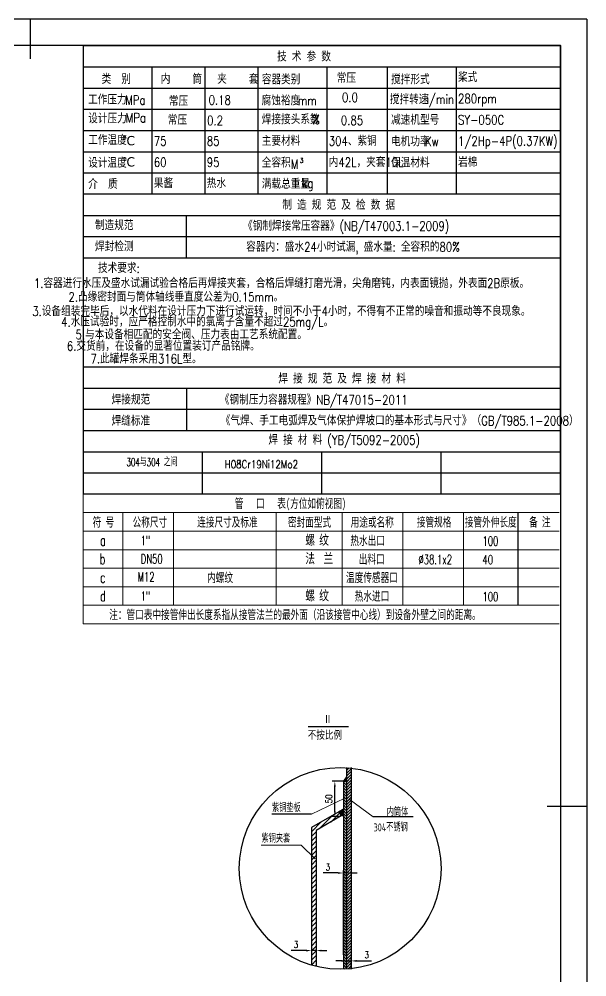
# Model space of a CAD drawing. Header units: inches. Extents: x -125 to 1975, y -50 to 2920.
# Drawn here: x 904 to 1975, y 1114 to 2920 of the extents above; entities that cross this region are included whole.
import ezdxf

# ---------------------------------------------------------------- set-up
doc = ezdxf.new("R2010")
doc.units = ezdxf.units.IN
doc.header["$LTSCALE"] = 50
doc.layers.add('06-标注线(绿)', color=3, linetype='Continuous', lineweight=13)
doc.layers.add('文字', color=2, linetype='Continuous', lineweight=9)
for name, color, linetype in [('1轮廓实线层', 7, 'Continuous'), ('2细线层', 4, 'Continuous'), ('5剖面线层', 2, 'Continuous'), ('6文字层', 3, 'Continuous'), ('7标注层', 4, 'Continuous'), ('8符号标注层', 31, 'Continuous'), ('TB70', 5, 'Continuous'), ('图框层', 7, 'Continuous'), ('尺寸线', 2, 'Continuous')]:
    doc.layers.add(name, color=color, linetype=linetype)
doc.styles.add('B', font='romans.shx', dxfattribs={"width": 0.6667})
doc.styles.add('C', font='SIMFANG.TTF', dxfattribs={"width": 0.6667})
doc.styles.add('hztxt', font='txtfs.shx', dxfattribs={"width": 0.8, "bigfont": 'hztxt.shx'})
doc.styles.add('PC_TEXTSTYLE', font='isocp.shx', dxfattribs={"width": 0.8, "bigfont": 'hzfs.shx'})
doc.styles.get("Standard").update_dxf_attribs({"font": 'isocp.shx', "width": 0.707, "bigfont": 'hztxt.shx'})
doc.styles.add('TH_GBDIM', font='romans.shx', dxfattribs={"width": 0.8, "bigfont": 'gbcbig.shx'})
doc.styles.add('标准', font='SIMFANG.TTF', dxfattribs={"width": 0.667})
doc.dimstyles.new('TH_GBDIM', dxfattribs={"dimscale": 5, "dimtxt": 3.5, "dimasz": 2.5, "dimexe": 2, "dimexo": 0, "dimgap": 1.5, "dimtad": 1, "dimdec": 1, "dimzin": 0, "dimdsep": 46, "dimtxsty": 'TH_GBDIM', "dimcen": 2.5, "dimclrd": 130, "dimclre": 130, "dimclrt": 3, "dimadec": 0, "dimazin": 0, "dimtfac": 0.714286, "dimtdec": 1, "dimtmove": 0, "dimatfit": 3, "dimfxl": 1, "dimtzin": 0, "dimlwd": -1, "dimlwe": -1, "dimarcsym": 0})

# ---------------------------------------------------------------- blocks, each defined once
blk = doc.blocks.new('PC_CSL_BLOCK')
at = {"layer": '06-标注线(绿)'}
for p, q in [((-114, -56), (-114, -8)), ((-114, -8), (-114, -56)), ((-114, -56), (-114, -8)), ((-114, -56), (-114, -8)), ((-114, -8), (-114, -56)), ((-114, -56), (-114, -8))]:
    blk.add_line(p, q, dxfattribs=at)
at = {"layer": '1轮廓实线层', "const_width": 0.5}
for points in [[(-180, -56), (0, -56), (0, 0), (-180, 0)], [(-180, -56), (0, -56), (0, 0), (-180, 0)], [(-180, -121.16), (0, -121.16), (0, -56), (-180, -56)], [(-180, -121.16), (0, -121.16), (0, -56), (-180, -56)], [(-180, -169.16), (0, -169.16), (0, -121.16), (-180, -121.16)], [(-180, -169.16), (0, -169.16), (0, -121.16), (-180, -121.16)]]:
    blk.add_lwpolyline(points, close=True, dxfattribs=at)
at = {"layer": '2细线层'}
for p, q in [((-180, -8), (0, -8)), ((-180, -8), (0, -8)), ((-154, -56), (-154, -8)), ((-154, -56), (-154, -8)), ((-134, -56), (-134, -8)), ((-134, -56), (-134, -8)), ((-114, -56), (-114, -8)), ((-114, -56), (-114, -8)), ((-88, -56), (-88, -8)), ((-88, -56), (-88, -8)), ((-65.22, -56), (-65.22, -8)), ((-65.22, -56), (-65.22, -8)), ((-39.22, -56), (-39.22, -8)), ((-39.22, -56), (-39.22, -8)), ((-180, -16), (0, -16)), ((-180, -16), (0, -16)), ((-180, -24), (0, -24)), ((-180, -24), (0, -24)), ((-180, -32), (0, -32)), ((-180, -32), (0, -32)), ((-180, -40), (0, -40)), ((-180, -40), (0, -40)), ((-180, -48), (0, -48)), ((-180, -48), (0, -48)), ((-180, -64), (0, -64)), ((-180, -64), (0, -64)), ((-141.05, -80), (-141.05, -64)), ((-141.05, -80), (-141.05, -64)), ((-180, -72), (0, -72)), ((-180, -72), (0, -72)), ((-180, -80), (0, -80)), ((-180, -80), (0, -80)), ((-180, -129.16), (0, -129.16)), ((-180, -129.16), (0, -129.16)), ((-141.05, -129.16), (-141.05, -145.16)), ((-141.05, -129.16), (-141.05, -145.16)), ((-180, -137.16), (0, -137.16)), ((-180, -137.16), (0, -137.16)), ((-180, -145.16), (0, -145.16)), ((-180, -145.16), (0, -145.16)), ((-180, -153.16), (0, -153.16)), ((-180, -153.16), (0, -153.16)), ((-135, -169.16), (-135, -153.16)), ((-135, -169.16), (-135, -153.16)), ((-90, -169.16), (-90, -153.16)), ((-90, -169.16), (-90, -153.16)), ((-45, -169.16), (-45, -153.16)), ((-45, -169.16), (-45, -153.16)), ((-180, -161.16), (0, -161.16)), ((-180, -161.16), (0, -161.16))]:
    blk.add_line(p, q, dxfattribs=at)
at = {"layer": '文字'}
for p, q in [((-180, 0), (0, 0)), ((-180, 0), (0, 0)), ((-180, -56), (0, -56)), ((-180, -56), (0, -56)), ((-180, -121.16), (0, -121.16)), ((-180, -121.16), (0, -121.16)), ((0, -169.16), (0, -153.16)), ((0, -169.16), (0, -153.16)), ((-180, -169.16), (0, -169.16)), ((-180, -169.16), (0, -169.16))]:
    blk.add_line(p, q, dxfattribs=at)
at = {"color": 3, "style": 'hztxt', "width": 0.8, "flags": 8}
for tag, p in [('搅拌型式', (-38.6, -13.72)), ('搅拌转速', (-38.6, -21.72)), ('夹套工作压力', (-132.71, -22.27)), ('夹套设计压力', (-133.3, -29.99)), ('减速机型号', (-38.6, -29.72)), ('内筒工作温度', (-153.39, -37.72)), ('夹套工作温度', (-133.39, -37.72)), ('主要材料', (-87.39, -37.72)), ('电机功率', (-38.6, -37.72)), ('内筒设计温度', (-153.39, -45.72)), ('夹套设计温度', (-133.39, -45.72)), ('全容积', (-87.39, -45.72)), ('保温材料', (-38.6, -45.72)), ('内筒介质', (-153.39, -53.72)), ('夹套介质', (-133.39, -53.72)), ('重量', (-87.39, -53.72))]:
    blk.add_attdef(tag, p, '', height=3.5, dxfattribs=at)
at = {"layer": '06-标注线(绿)', "style": 'hztxt', "width": 0.8}
blk.add_text('3', height=1.8, dxfattribs=at).set_placement((-98.29, -44.19))
blk.add_text('3', height=1.8, dxfattribs=at).set_placement((-98.29, -44.19))
at = {"layer": '6文字层', "style": 'hztxt'}
for s, height, width, p in [('技 术 参 数', 3.5, 0.8, (-106.87, -5.93)), ('技 术 参 数', 3.5, 0.8, (-106.87, -5.93)), ('类  别', 3.5, 0.8, (-173.12, -14.39)), ('类  别', 3.5, 0.8, (-173.12, -14.39)), ('内    筒', 3.5, 0.8, (-150.75, -14.39)), ('内    筒', 3.5, 0.8, (-150.75, -14.39)), ('夹    套', 3.5, 0.8, (-129.5, -14.39)), ('夹    套', 3.5, 0.8, (-129.5, -14.39)), ('容器类别', 3.5, 0.8, (-112.66, -14.54)), ('容器类别', 3.5, 0.8, (-112.66, -14.54)), ('常压', 3.5, 0.8, (-84.37, -14.02)), ('常压', 3.5, 0.8, (-84.37, -14.02)), ('搅拌形式', 3.5, 0.8, (-63.88, -14.54)), ('搅拌形式', 3.5, 0.8, (-63.88, -14.54)), ('0.0', 3.5, 0.8, (-82.38, -21.27)), ('0.0', 3.5, 0.8, (-82.38, -21.27)), ('i/min', 3.5, 0.8, (-50.54, -22)), ('i/min', 3.5, 0.8, (-50.54, -22)), ('工作压力', 3.5, 0.8, (-178.2, -22.16)), ('工作压力', 3.5, 0.8, (-178.2, -22.16)), ('MPa', 3.5, 0.8, (-164.19, -22.28)), ('MPa', 3.5, 0.8, (-164.19, -22.28)), ('常压', 3.5, 0.8, (-147.69, -22.73)), ('常压', 3.5, 0.8, (-147.69, -22.73)), ('腐蚀裕度', 3.5, 0.8, (-112.71, -22.51)), ('腐蚀裕度', 3.5, 0.8, (-112.71, -22.51)), ('mm', 3.5, 0.8, (-99.08, -22.5)), ('mm', 3.5, 0.8, (-99.08, -22.5)), ('搅拌转速', 3.5, 0.8, (-64.31, -22.06)), ('搅拌转速', 3.5, 0.8, (-64.31, -22.06)), ('设计压力', 3.5, 0.8, (-178.15, -29.26)), ('设计压力', 3.5, 0.8, (-178.15, -29.26)), ('MPa', 3.5, 0.8, (-163.99, -28.94)), ('MPa', 3.5, 0.8, (-163.99, -28.94)), ('常压', 3.5, 0.8, (-148.13, -29.83)), ('常压', 3.5, 0.8, (-148.13, -29.83)), ('焊接接头系数', 3.5, 0.8, (-112.66, -29.61)), ('焊接接头系数', 3.5, 0.8, (-112.66, -29.61)), ('%', 3.5, 0.8, (-93.64, -29.6)), ('%', 3.5, 0.8, (-93.64, -29.6)), ('0.85', 3.5, 0.8, (-82.81, -29.93)), ('0.85', 3.5, 0.8, (-82.81, -29.93)), ('减速机型号', 3.5, 0.8, (-63.88, -29.8)), ('减速机型号', 3.5, 0.8, (-63.88, -29.8)), ('工作温度', 3.5, 0.8, (-178.15, -37.39)), ('工作温度', 3.5, 0.8, (-178.15, -37.39)), ('主要材料', 3.5, 0.8, (-112.66, -37.74)), ('主要材料', 3.5, 0.8, (-112.66, -37.74)), ('电机功率', 3.5, 0.8, (-63.88, -37.93)), ('电机功率', 3.5, 0.8, (-63.88, -37.93)), ('Kw', 3.5, 0.8, (-51.07, -37.87)), ('Kw', 3.5, 0.8, (-51.07, -37.87)), ('设计温度', 3.5, 0.8, (-178.15, -46)), ('设计温度', 3.5, 0.8, (-178.15, -46)), ('全容积', 3.5, 0.8, (-112.66, -45.93)), ('全容积', 3.5, 0.8, (-112.66, -45.93)), ('M', 3.5, 0.8, (-101.72, -46.47)), ('M', 3.5, 0.8, (-101.72, -46.47)), ('保温材料', 3.5, 0.8, (-63.88, -45.93)), ('保温材料', 3.5, 0.8, (-63.88, -45.93)), ('介  质', 3.5, 0.8, (-178.15, -54)), ('介  质', 3.5, 0.8, (-178.15, -54)), ('满载总重量', 3.5, 0.8, (-112.66, -53.93)), ('满载总重量', 3.5, 0.8, (-112.66, -53.93)), ('kg', 3.5, 0.8, (-97.47, -53.61)), ('kg', 3.5, 0.8, (-97.47, -53.61)), ('制 造 规 范 及 检 数 据', 3.5, 0.8, (-104.91, -61.87)), ('制 造 规 范 及 检 数 据', 3.5, 0.8, (-104.91, -61.87)), ('制造规范', 3.5, 0.8, (-175.59, -69.53)), ('制造规范', 3.5, 0.8, (-175.59, -69.53)), ('《钢制焊接常压容器》(NB/T47003.1-2009)', 3.5, 0.8, (-119.72, -69.79)), ('《钢制焊接常压容器》(NB/T47003.1-2009)', 3.5, 0.8, (-119.72, -69.79)), ('焊封检测', 3.5, 0.8, (-175.59, -77.53)), ('焊封检测', 3.5, 0.8, (-175.59, -77.53)), ('容器内：盛水24小时试漏, 盛水量: 全容积的80%', 3.5, 0.8, (-118.52, -77.66)), ('容器内：盛水24小时试漏, 盛水量: 全容积的80%', 3.5, 0.8, (-118.52, -77.66)), ('技术要求:', 3.5, 0.8, (-174.45, -85.67)), ('7.此罐焊条采用316L型。', 3.5, 0.8, (-177.28, -119.86)), ('焊 接 规 范 及 焊 接 材 料', 3.5, 0.8, (-106.41, -127.4)), ('焊 接 规 范 及 焊 接 材 料', 3.5, 0.8, (-106.41, -127.4)), ('焊接规范', 3.5, 0.8, (-169.33, -135.31)), ('焊接规范', 3.5, 0.8, (-169.33, -135.31)), ('《钢制压力容器规程》NB/T47015-2011', 3.5, 0.8, (-128.47, -135.34)), ('《钢制压力容器规程》NB/T47015-2011', 3.5, 0.8, (-128.47, -135.34)), ('焊缝标准', 3.5, 0.8, (-169.33, -143.33)), ('焊缝标准', 3.5, 0.8, (-169.33, -143.33)), ('《气焊、手工电弧焊及气体保护焊坡口的基本形式与尺寸》（GB/T985.1-2008）', 3.5, 0.8, (-128.14, -143.21)), ('《气焊、手工电弧焊及气体保护焊坡口的基本形式与尺寸》（GB/T985.1-2008）', 3.5, 0.8, (-128.14, -143.21)), ('焊 接 材 料 (YB/T5092-2005)', 3.5, 0.8, (-110.14, -150.5)), ('焊 接 材 料 (YB/T5092-2005)', 3.5, 0.8, (-110.14, -150.5)), ('304与304 之间', 3, 0.65, (-163.7, -158.6)), ('H08Cr19Ni12Mo2', 3, 0.8, (-126.64, -159.4)), ('H03Cr19Ni12Mo2', 3, 0.8, (-126.64, -159.4))]:
    blk.add_text(s, height=height, dxfattribs=dict(at, width=width)).set_placement(p)
at = {"layer": '6文字层'}
for p in [(-165.6, -37.57), (-165.6, -37.57), (-165.6, -45.57), (-165.6, -45.57)]:
    blk.add_text('℃', height=3.5, dxfattribs=at).set_placement(p)
at = {"layer": '6文字层', "char_height": 3.5, "width": 934.7052, "attachment_point": 5, "style": 'hztxt'}
for s, insert in [('  1.容器进行水压及盛水试漏试验合格后再焊接夹套，合格后焊缝打磨光滑，尖角磨钝，内表面镜抛，外表面2B原板。', (-107.12, -89.68)), (' 2.凸缘密封面与筒体轴线垂直度公差为0.15mm。', (-146.03, -94.81)), ('3.设备组装完毕后，以水代料在设计压力下进行试运转，时间不小于4小时，不得有不正常的噪音和振动等不良现象。', (-105.25, -100.25)), (' 4.水压试验时，应严格控制水中的氯离子含量不超过25mg/L。', (-137.97, -104.74)), ('                   5.与本设备相匹配的安全阀、压力表由工艺系统配置。', (-157.51, -108.99)), ('6.交货前，在设备的显著位置装订产品铭牌。', (-149.82, -113.37))]:
    blk.add_mtext(s, dxfattribs=dict(at, insert=insert))
blk = doc.blocks.new('*D52')
at = {"layer": '7标注层', "color": 130}
for p, q in [((1515.6, 1482.6), (1494.6, 1482.6)), ((1499.6, 1426.2), (1499.6, 1472.6)), ((1509.6, 1416.2), (1494.6, 1416.2))]:
    blk.add_line(p, q, dxfattribs=at)
for points in [[(1497.9, 1472.6), (1501.2, 1472.6), (1499.6, 1482.6)], [(1497.9, 1426.2), (1501.2, 1426.2), (1499.6, 1416.2)]]:
    blk.add_solid(points, dxfattribs=at)
at = {"layer": 'Defpoints', "color": 0}
for p in [(1499.6, 1482.6), (1515.6, 1482.6), (1509.6, 1416.2)]:
    blk.add_point(p, dxfattribs=at)
at = {"layer": '7标注层', "color": 3, "insert": (1488.3, 1449.4), "char_height": 12.5, "attachment_point": 5, "rotation": 90, "style": 'TH_GBDIM'}
blk.add_mtext('{50}{}{}', dxfattribs=at)
blk = doc.blocks.new('*D51')
at = {"layer": '7标注层', "color": 130}
for p, q in [((1445.4, 1163.4), (1417.3, 1163.4)), ((1455.4, 1167.1), (1455.4, 1158.4)), ((1464.4, 1163.4), (1455.4, 1163.4)), ((1464.4, 1167.1), (1464.4, 1158.4)), ((1474.4, 1163.4), (1484.4, 1163.4))]:
    blk.add_line(p, q, dxfattribs=at)
for points in [[(1445.4, 1165), (1445.4, 1161.7), (1455.4, 1163.4)], [(1474.4, 1165), (1474.4, 1161.7), (1464.4, 1163.4)]]:
    blk.add_solid(points, dxfattribs=at)
at = {"layer": 'Defpoints', "color": 0}
for p in [(1455.4, 1167.1), (1455.4, 1163.4), (1464.4, 1167.1)]:
    blk.add_point(p, dxfattribs=at)
at = {"layer": '7标注层', "color": 3, "insert": (1426.3, 1174.6), "char_height": 12.5, "attachment_point": 5, "style": 'TH_GBDIM'}
blk.add_mtext('{3}{}{}', dxfattribs=at)
blk = doc.blocks.new('*D53')
at = {"layer": '7标注层', "color": 130}
for p, q in [((1505.6, 1309.7), (1477.5, 1309.7)), ((1515.6, 1155.4), (1515.6, 1314.7)), ((1521.6, 1309.7), (1515.6, 1309.7)), ((1521.6, 1155.4), (1521.6, 1314.7)), ((1531.6, 1309.7), (1541.6, 1309.7))]:
    blk.add_line(p, q, dxfattribs=at)
for points in [[(1505.6, 1311.4), (1505.6, 1308), (1515.6, 1309.7)], [(1531.6, 1311.4), (1531.6, 1308), (1521.6, 1309.7)]]:
    blk.add_solid(points, dxfattribs=at)
at = {"layer": 'Defpoints', "color": 0}
for p in [(1515.6, 1309.7), (1515.6, 1155.4), (1521.6, 1155.4)]:
    blk.add_point(p, dxfattribs=at)
at = {"layer": '7标注层', "color": 3, "insert": (1486.6, 1320.9), "char_height": 12.5, "attachment_point": 5, "style": 'TH_GBDIM'}
blk.add_mtext('{3}{}{}', dxfattribs=at)
blk = doc.blocks.new('*D54')
at = {"layer": '7标注层', "color": 130}
for p, q in [((1511.6, 1143.9), (1501.6, 1143.9)), ((1521.6, 1128.5), (1521.6, 1148.9)), ((1521.6, 1143.9), (1530.6, 1143.9)), ((1530.6, 1128.5), (1530.6, 1148.9)), ((1540.6, 1143.9), (1568.7, 1143.9))]:
    blk.add_line(p, q, dxfattribs=at)
for points in [[(1511.6, 1145.6), (1511.6, 1142.2), (1521.6, 1143.9)], [(1540.6, 1145.6), (1540.6, 1142.2), (1530.6, 1143.9)]]:
    blk.add_solid(points, dxfattribs=at)
at = {"layer": 'Defpoints', "color": 0}
for p in [(1530.6, 1143.9), (1521.6, 1128.5), (1530.6, 1128.5)]:
    blk.add_point(p, dxfattribs=at)
at = {"layer": '7标注层', "color": 3, "insert": (1559.7, 1155.1), "char_height": 12.5, "attachment_point": 5, "style": 'TH_GBDIM'}
blk.add_mtext('{3}{}{}', dxfattribs=at)

msp = doc.modelspace()

# ---------------------------------------------------------------- hatches: boundary and pattern name
at = {"layer": '5剖面线层', "linetype": 'ByBlock', "lineweight": 13}
h = msp.add_hatch(dxfattribs=at)
h.set_pattern_fill('ANSI31', color=256, scale=1.2, style=0)
h.set_pattern_definition([(45, (128.4486, 50.4063), (-2.694077, 2.694077), [])])
h.paths.add_polyline_path([(1521.61, 1128.46, 0.0118722), (1530.61, 1129.24), (1530.61, 1507.44, 0.0118722), (1521.61, 1508.23)])
at = {"layer": '5剖面线层', "ltscale": 0.5}
msp.add_hatch(color=1, dxfattribs=at).paths.add_polyline_path([(1521.61, 1490.84), (1515.61, 1482.58), (1521.61, 1482.58)])
at = {"layer": '5剖面线层', "linetype": 'ByBlock', "lineweight": 13}
h = msp.add_hatch(dxfattribs=at)
h.set_pattern_fill('ANSI31', color=3, scale=1.2, angle=90, style=0)
h.set_pattern_definition([(135, (128.4486, 50.4063), (-2.694077, -2.694077), [])])
h.paths.add_polyline_path([(1515.61, 1128.18, 0.0078932), (1521.61, 1128.46), (1521.61, 1482.58), (1515.61, 1482.58)])
h = msp.add_hatch(dxfattribs=at)
h.set_pattern_fill('ANSI31', color=256, scale=0.01, style=0)
h.set_pattern_definition([(45, (-1303.320675, -946.1194), (-0.0224506403, 0.0224506403), [])])
h.paths.add_polyline_path([(1511.34, 1417.19), (1515.61, 1417.19), (1515.61, 1430.05), (1506.84, 1424.99)])
h = msp.add_hatch(dxfattribs=at)
h.set_pattern_fill('ANSI31', color=256, scale=2, style=0)
h.set_pattern_definition([(45, (-3229.2566, -585.108), (-4.490128, 4.490128), [])])
h.paths.add_polyline_path([(1511.34, 1417.19), (1506.84, 1424.99), (1455.38, 1395.28), (1455.38, 1135.97, 0.0122538), (1464.38, 1133.53), (1464.38, 1390.08)])

# ---------------------------------------------------------------- linework, layer by layer
at = {"lineweight": 20}
for p, q in [((1025, 1779.75), (1025, 2024.2)), ((1922.99, 1989.28), (1025, 1989.28))]:
    msp.add_line(p, q, dxfattribs=at)
at = {"color": 0, "linetype": 'ByBlock', "lineweight": 30}
for p, q in [((1521.61, 1508.51), (1521.61, 1128.18)), ((1530.61, 1508.51), (1530.61, 1128.18)), ((1515.61, 1482.58), (1515.61, 1128.18)), ((1515.61, 1482.58), (1521.61, 1482.58)), ((1515.61, 1430.05), (1455.38, 1395.28)), ((1511.34, 1417.19), (1464.38, 1390.08)), ((1455.38, 1395.28), (1455.38, 1135.97)), ((1464.38, 1390.08), (1464.38, 1133.53))]:
    msp.add_line(p, q, dxfattribs=at)
msp.add_circle((1509.61, 1318.34), 190.26)
at = {"layer": '06-标注线(绿)', "linetype": 'ByBlock', "lineweight": 13}
for p, q in [((1515.61, 1482.58), (1521.61, 1490.84)), ((1518.7, 1450.65), (1455.6, 1420.37)), ((1526.55, 1449.17), (1572.16, 1415.74)), ((1511.34, 1417.19), (1506.84, 1424.99)), ((1511.34, 1417.19), (1515.61, 1417.19)), ((1435.86, 1362.47), (1360.74, 1362.47)), ((1462.73, 1336.3), (1435.86, 1362.47))]:
    msp.add_line(p, q, dxfattribs=at)
at = {"layer": '1轮廓实线层'}
for p, q in [((925, 2920), (925, 2845)), ((1975, 1435), (1900, 1435))]:
    msp.add_line(p, q, dxfattribs=at)
at = {"layer": '2细线层'}
for q in [(-125, 2920), (1975, -50)]:
    msp.add_line((1975, 2920), q, dxfattribs=at)
at = {"layer": '6文字层'}
for p, q in [((1455.6, 1420.37), (1380.49, 1420.37)), ((1647.28, 1415.74), (1572.16, 1415.74))]:
    msp.add_line(p, q, dxfattribs=at)
at = {"layer": '7标注层', "lineweight": 9}
for p, q in [((1099.83, 1814.67), (1099.83, 1989.28)), ((1195.5, 1814.67), (1195.5, 1989.28)), ((1388.91, 1814.67), (1388.91, 1989.28)), ((1513.63, 1814.67), (1513.63, 1989.28)), ((1627.92, 1814.67), (1627.92, 1989.28)), ((1742.2, 1814.67), (1742.2, 1989.28)), ((1922.99, 1954.36), (1025, 1954.36)), ((1922.99, 1919.44), (1025, 1919.44)), ((1922.99, 1884.52), (1025, 1884.52)), ((1922.99, 1849.59), (1025, 1849.59)), ((1922.99, 1814.67), (1025, 1814.67)), ((1922.99, 1779.75), (1025, 1779.75))]:
    msp.add_line(p, q, dxfattribs=at)
at = {"layer": '7标注层'}
msp.add_line((1844.88, 1989.28), (1844.88, 1814.67), dxfattribs=at)
at = {"layer": '8符号标注层', "color": 7}
msp.add_line((1525.16, 1585.08), (1449.23, 1585.08), dxfattribs=at)
at = {"layer": '图框层'}
for q in [(0, 2870), (1925, 0)]:
    msp.add_line((1925, 2870), q, dxfattribs=at)

# ---------------------------------------------------------------- block references
ref = msp.add_blockref('PC_CSL_BLOCK', (1925, 2870), dxfattribs=dict(at, xscale=5, yscale=5, zscale=5))
ref.add_attrib('夹套工作压力', '0.18', (1261.45, 2758.66), dxfattribs={"layer": '0', "color": 3, "height": 17.5, "style": 'hztxt', "width": 0.8})
ref.add_attrib('保温材料', '岩棉', (1731.98, 2641.39), dxfattribs={"layer": '0', "color": 3, "height": 17.5, "style": 'hztxt', "width": 0.8})
ref.add_attrib('电机功率', '1/2Hp-4P(0.37KW)', (1731.98, 2681.39), dxfattribs={"layer": '0', "color": 3, "height": 17.5, "style": 'hztxt', "width": 0.8})
ref.add_attrib('减速机型号', 'SY-050C', (1731.98, 2721.39), dxfattribs={"layer": '0', "color": 3, "height": 17.5, "style": 'hztxt', "width": 0.8})
ref.add_attrib('搅拌转速', '280rpm', (1731.98, 2761.39), dxfattribs={"layer": '0', "color": 3, "height": 17.5, "style": 'hztxt', "width": 0.8})
ref.add_attrib('搅拌型式', '桨式', (1731.98, 2801.39), dxfattribs={"layer": '0', "color": 3, "height": 17.5, "style": 'hztxt', "width": 0.8})
ref.add_attrib('全容积', '内42L，夹套10L', (1488.07, 2641.39), dxfattribs={"layer": '0', "color": 3, "height": 17.5, "style": 'hztxt', "width": 0.8})
ref.add_attrib('主要材料', '304、紫铜', (1488.07, 2681.39), dxfattribs={"layer": '0', "color": 3, "height": 17.5, "style": 'hztxt', "width": 0.8})
ref.add_attrib('夹套介质', '热水', (1258.07, 2601.39), dxfattribs={"layer": '0', "color": 3, "height": 17.5, "style": 'hztxt', "width": 0.8})
ref.add_attrib('内筒介质', '果酱', (1158.07, 2601.39), dxfattribs={"layer": '0', "color": 3, "height": 17.5, "style": 'hztxt', "width": 0.8})
ref.add_attrib('内筒设计温度', '60', (1158.07, 2641.39), dxfattribs={"layer": '0', "color": 3, "height": 17.5, "style": 'hztxt', "width": 0.8})
ref.add_attrib('夹套设计温度', '95', (1258.07, 2641.39), dxfattribs={"layer": '0', "color": 3, "height": 17.5, "style": 'hztxt', "width": 0.8})
ref.add_attrib('夹套工作温度', '85', (1258.07, 2681.39), dxfattribs={"layer": '0', "color": 3, "height": 17.5, "style": 'hztxt', "width": 0.8})
ref.add_attrib('内筒工作温度', '75', (1158.07, 2681.39), dxfattribs={"layer": '0', "color": 3, "height": 17.5, "style": 'hztxt', "width": 0.8})
ref.add_attrib('夹套设计压力', '0.2', (1258.51, 2720.07), dxfattribs={"layer": '0', "color": 3, "height": 17.5, "style": 'hztxt', "width": 0.8})

# ---------------------------------------------------------------- texts
at = {"layer": '6文字层', "style": 'PC_TEXTSTYLE', "width": 0.667}
for s, p in [('紫铜垫板', (1381.07, 1424.96)), ('内筒体', (1597.45, 1416.94)), ('304不锈钢', (1572.75, 1388.17)), ('紫铜夹套', (1361.33, 1367.06))]:
    msp.add_text(s, height=15, dxfattribs=at).set_placement(p)
at = {"layer": '6文字层', "char_height": 15, "attachment_point": 8, "style": 'PC_TEXTSTYLE'}
for s, insert in [('Ⅱ', (1486.16, 1590.99)), ('不按比例', (1480.75, 1560.98))]:
    msp.add_mtext(s, dxfattribs=dict(at, insert=insert))
at = {"layer": 'TB70', "color": 3, "style": 'C', "width": 0.6667}
for s, height, p in [('管   口   表(方位如俯视图)', 17.4609, (1310.81, 1998.15)), ('符 号', 17.461, (1042.75, 1962.95)), ('公称尺寸', 17.461, (1118.07, 1962.85)), ('连接尺寸及标准', 17.461, (1239.85, 1963)), ('密封面型式', 17.461, (1411, 1962.85)), ('用途或名称', 17.461, (1529.4, 1962.95)), ('       接管规格', 17.4609, (1598.83, 1963.09)), ('    接管外伸长度', 17.461, (1713.12, 1963.09)), ('      备 注', 17.461, (1818.43, 1963.09)), ('注：管口表中接管伸出长度系指从接管法兰的最外面（沿该接管中心线）到设备外壁之间的距离。', 17.4609, (1073.97, 1788.48))]:
    msp.add_text(s, height=height, dxfattribs=at).set_placement(p)
at = {"layer": '尺寸线', "color": 3}
for s, height, style, width, p in [('a', 19.96, 'B', 0.6667, (1056.71, 1926.92)), ('1"', 17.461, 'B', 0.6667, (1133.09, 1928.17)), ('热水出口', 17.461, '标准', 0.667, (1528.88, 1928.02)), ('100', 17.461, 'B', 0.6667, (1778.12, 1926.86)), ('b', 19.96, 'B', 0.6667, (1056.08, 1892)), ('DN50', 17.461, 'B', 0.6667, (1133.37, 1893.25)), ('出料口', 17.461, '标准', 0.667, (1544.72, 1893.2)), ('40', 17.461, 'B', 0.6667, (1778.12, 1891.94)), ('温度传感器口', 17.461, '标准', 0.667, (1520.7, 1858.32)), ('c', 19.96, 'B', 0.6667, (1056.71, 1857.08)), ('M12', 17.461, 'B', 0.6667, (1127.55, 1859.57)), ('内螺纹', 17.461, '标准', 0.667, (1258.65, 1858.28)), ('热水进口', 17.461, '标准', 0.667, (1537.06, 1823.31)), ('d', 19.96, 'B', 0.6667, (1056.71, 1822.15)), ('1"', 17.461, 'B', 0.6667, (1133.09, 1823.4)), ('100', 17.461, 'B', 0.6667, (1778.12, 1822.1))]:
    msp.add_text(s, height=height, dxfattribs=dict(at, style=style, width=width)).set_placement(p)
at = {"layer": '尺寸线', "color": 3, "lineweight": 9, "width": 0.667}
for s, p in [('螺 纹', (1443.95, 1926.75)), ('法  兰', (1443.95, 1891.83)), ('螺 纹', (1443.95, 1821.99))]:
    msp.add_text(s, height=21, dxfattribs=at).set_placement(p)
at = {"layer": '尺寸线', "color": 3, "lineweight": 9, "style": 'B', "width": 0.667}
msp.add_text('%%C38.1x2', height=17.461, dxfattribs=at).set_placement((1657.32, 1892.21))

# ---------------------------------------------------------------- dimensions: what is measured, and where the dimension line sits
at = {"layer": '7标注层'}
dim = msp.add_linear_dim(base=(1499.57, 1482.58), p1=(1509.61, 1416.19), p2=(1515.61, 1482.58), angle=90, text='{50}{}{}', dimstyle='TH_GBDIM', override={"dimtxt": 2.5, "dimasz": 2, "dimexe": 1, "dimgap": 1, "dimdec": 0}, dxfattribs=at)
dim.commit()
dim.dimension.update_dxf_attribs({"geometry": '*D52', "text_midpoint": (1488.32, 1449.39)})
for base, p1, p2, picture, middle in [((1515.61, 1309.69), (1521.61, 1155.37), (1515.61, 1155.37), '*D53', (1486.56, 1320.94)), ((1455.38, 1163.37), (1464.38, 1167.07), (1455.38, 1167.07), '*D51', (1426.33, 1174.62)), ((1530.61, 1143.89), (1521.61, 1128.46), (1530.61, 1128.46), '*D54', (1559.66, 1155.14))]:
    dim = msp.add_linear_dim(base=base, p1=p1, p2=p2, text='{3}{}{}', dimstyle='TH_GBDIM', override={"dimtxt": 2.5, "dimasz": 2, "dimexe": 1, "dimgap": 1, "dimdec": 0}, dxfattribs=at)
    dim.commit()
    dim.dimension.update_dxf_attribs({"geometry": picture, "text_midpoint": middle})

doc.saveas('drawing.dxf')
